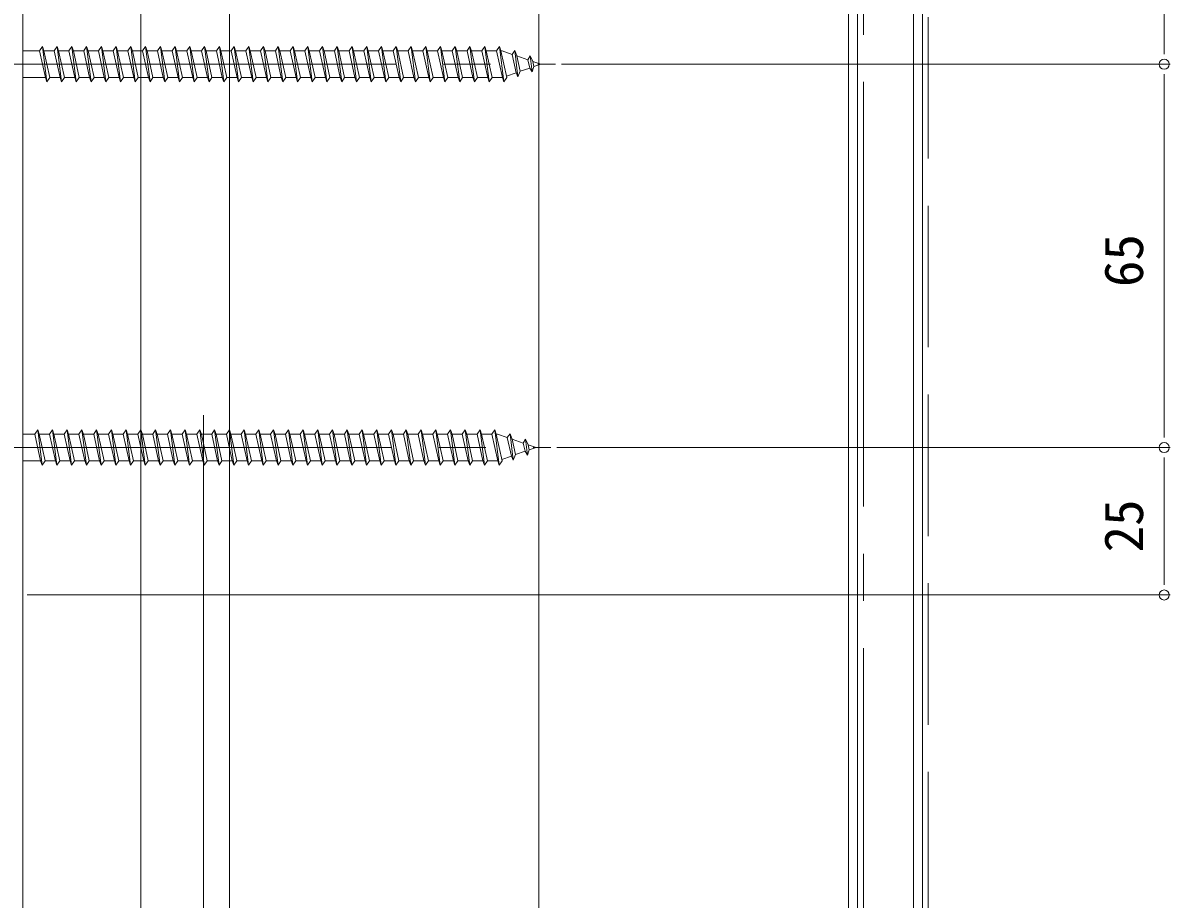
# Model space of a CAD drawing. Units: millimetres, scale not verified. Extents: x -990 to 990, y -1598 to 1604.
# Drawn here: x 91.3 to 285.8, y 608.9 to 757.5 of the extents above; entities that cross this region are included whole.
import ezdxf
from ezdxf.enums import TextEntityAlignment as Align

# ---------------------------------------------------------------- set-up
doc = ezdxf.new("R2010")
doc.units = ezdxf.units.MM
doc.header["$LTSCALE"] = 8
doc.linetypes.add('CHAIN2', pattern=[12, 9, -1, 1, -1])
doc.linetypes.add('DASHED3', pattern=[4, 3, -1])
for name, color, linetype, lineweight in [('0-2_YKK_ZWAK', 2, 'Continuous', 9), ('0-3_YKK_11', 4, 'Continuous', 9), ('0-5_YKK_13', 6, 'Continuous', 9), ('0-6_YKK_D', 3, 'Continuous', 9)]:
    doc.layers.add(name, color=color, linetype=linetype, lineweight=lineweight)
doc.styles.add('ＭＳ ゴシック', font='')
doc.styles.get('ＭＳ ゴシック').set_extended_font_data('MS Gothic')

msp = doc.modelspace()

# ---------------------------------------------------------------- linework, layer by layer
at = {"layer": '0-2_YKK_ZWAK'}
msp.add_line((178.777, 286.477), (178.777, 1264.277), dxfattribs=at)
at = {"layer": '0-3_YKK_11'}
for p, q in [((91.276, 752.727), (94.076, 752.727)), ((94.576, 753.477), (95.326, 747.477)), ((94.826, 752.727), (95.826, 748.227)), ((94.826, 752.727), (96.576, 752.727)), ((96.576, 752.727), (97.076, 753.477)), ((96.576, 752.727), (97.576, 748.227)), ((97.076, 753.477), (97.826, 747.477)), ((97.076, 753.477), (97.326, 752.727)), ((97.326, 752.727), (98.326, 748.227)), ((97.326, 752.727), (99.076, 752.727)), ((99.576, 753.477), (100.326, 747.477)), ((99.826, 752.727), (101.576, 752.727)), ((99.826, 752.727), (100.826, 748.227)), ((102.076, 753.477), (102.826, 747.477)), ((102.326, 752.727), (104.076, 752.727)), ((102.326, 752.727), (103.326, 748.227)), ((104.576, 753.477), (105.326, 747.477)), ((104.826, 752.727), (106.576, 752.727)), ((104.826, 752.727), (105.826, 748.227)), ((107.076, 753.477), (107.826, 747.477)), ((107.326, 752.727), (109.076, 752.727)), ((107.326, 752.727), (108.326, 748.227)), ((109.576, 753.477), (110.326, 747.477)), ((109.826, 752.727), (111.576, 752.727)), ((109.826, 752.727), (110.826, 748.227)), ((112.076, 753.477), (112.826, 747.477)), ((112.326, 752.727), (114.076, 752.727)), ((112.326, 752.727), (113.326, 748.227)), ((114.576, 753.477), (115.326, 747.477)), ((114.826, 752.727), (116.576, 752.727)), ((114.826, 752.727), (115.826, 748.227)), ((117.076, 753.477), (117.826, 747.477)), ((117.326, 752.727), (119.076, 752.727)), ((117.326, 752.727), (118.326, 748.227)), ((119.576, 753.477), (120.326, 747.477)), ((119.826, 752.727), (121.576, 752.727)), ((119.826, 752.727), (120.826, 748.227)), ((122.076, 753.477), (122.826, 747.477)), ((122.326, 752.727), (124.076, 752.727)), ((122.326, 752.727), (123.326, 748.227)), ((124.576, 753.477), (125.326, 747.477)), ((124.826, 752.727), (126.576, 752.727)), ((124.826, 752.727), (125.826, 748.227)), ((127.076, 753.477), (127.826, 747.477)), ((127.326, 752.727), (129.076, 752.727)), ((127.326, 752.727), (128.326, 748.227)), ((129.576, 753.477), (130.326, 747.477)), ((129.826, 752.727), (130.826, 748.227)), ((132.076, 753.477), (132.826, 747.477)), ((132.326, 752.727), (134.076, 752.727)), ((132.326, 752.727), (133.326, 748.227)), ((134.576, 753.477), (135.326, 747.477)), ((134.826, 752.727), (135.826, 748.227)), ((137.076, 753.477), (137.826, 747.477)), ((137.326, 752.727), (139.076, 752.727)), ((137.326, 752.727), (138.326, 748.227)), ((139.576, 753.477), (140.326, 747.477)), ((139.826, 752.727), (140.826, 748.227)), ((142.076, 753.477), (142.826, 747.477)), ((142.326, 752.727), (144.076, 752.727)), ((142.326, 752.727), (143.326, 748.227)), ((144.576, 753.477), (145.326, 747.477)), ((144.826, 752.727), (145.826, 748.227)), ((147.076, 753.477), (147.826, 747.477)), ((147.326, 752.727), (149.076, 752.727)), ((147.326, 752.727), (148.326, 748.227)), ((149.576, 753.477), (150.326, 747.477)), ((149.826, 752.727), (150.826, 748.227)), ((152.076, 753.477), (152.826, 747.477)), ((152.326, 752.727), (154.076, 752.727)), ((152.326, 752.727), (153.326, 748.227)), ((154.576, 753.477), (155.326, 747.477)), ((154.826, 752.727), (155.826, 748.227)), ((157.076, 753.477), (157.826, 747.477)), ((157.326, 752.727), (159.076, 752.727)), ((157.326, 752.727), (158.326, 748.227)), ((159.576, 753.477), (160.326, 747.477)), ((159.826, 752.727), (160.826, 748.227)), ((162.076, 753.477), (162.826, 747.477)), ((162.326, 752.727), (164.076, 752.727)), ((162.326, 752.727), (163.326, 748.227)), ((164.576, 753.477), (165.326, 747.477)), ((164.826, 752.727), (166.576, 752.727)), ((164.826, 752.727), (165.826, 748.227)), ((167.076, 753.477), (167.826, 747.477)), ((167.326, 752.727), (168.326, 748.227)), ((167.326, 752.727), (169.076, 752.727)), ((169.576, 753.477), (170.326, 747.477)), ((169.826, 752.727), (170.826, 748.227)), ((169.826, 752.727), (171.576, 752.727)), ((172.076, 753.477), (172.826, 747.477)), ((172.326, 752.727), (172.541, 752.727)), ((172.326, 752.727), (173.326, 748.227)), ((172.541, 752.727), (174.203, 752.155)), ((174.662, 752.79), (174.203, 752.155)), ((174.662, 752.79), (175.015, 751.875)), ((174.662, 752.79), (175.216, 748.355)), ((174.203, 752.155), (174.896, 749.037)), ((175.015, 751.875), (176.91, 751.223)), ((175.015, 751.875), (175.592, 749.277)), ((177.274, 751.89), (176.91, 751.223)), ((176.91, 751.223), (177.218, 749.837)), ((177.274, 751.89), (177.722, 750.943)), ((177.274, 751.89), (177.613, 749.18)), ((177.722, 750.943), (179.076, 750.477)), ((177.722, 750.943), (177.915, 750.077)), ((174.896, 749.037), (173.27, 748.478)), ((175.216, 748.355), (174.896, 749.037)), ((175.216, 748.355), (175.592, 749.277)), ((177.218, 749.837), (175.592, 749.277)), ((177.613, 749.18), (177.218, 749.837)), ((177.613, 749.18), (177.915, 750.077)), ((179.076, 750.477), (177.915, 750.077)), ((95.076, 748.227), (91.276, 748.227)), ((97.576, 748.227), (95.826, 748.227)), ((97.576, 748.227), (97.826, 747.477)), ((97.826, 747.477), (98.326, 748.227)), ((100.076, 748.227), (98.326, 748.227)), ((102.576, 748.227), (100.826, 748.227)), ((105.076, 748.227), (103.326, 748.227)), ((107.576, 748.227), (105.826, 748.227)), ((110.076, 748.227), (108.326, 748.227)), ((112.576, 748.227), (110.826, 748.227)), ((115.076, 748.227), (113.326, 748.227)), ((117.576, 748.227), (115.826, 748.227)), ((120.076, 748.227), (118.326, 748.227)), ((122.576, 748.227), (120.826, 748.227)), ((125.076, 748.227), (123.326, 748.227)), ((127.576, 748.227), (125.826, 748.227)), ((130.076, 748.227), (128.326, 748.227)), ((132.576, 748.227), (130.826, 748.227)), ((135.076, 748.227), (133.326, 748.227)), ((137.576, 748.227), (135.826, 748.227)), ((140.076, 748.227), (138.326, 748.227)), ((142.576, 748.227), (140.826, 748.227)), ((145.076, 748.227), (143.326, 748.227)), ((147.576, 748.227), (145.826, 748.227)), ((150.076, 748.227), (148.326, 748.227)), ((152.576, 748.227), (150.826, 748.227)), ((155.076, 748.227), (153.326, 748.227)), ((157.576, 748.227), (155.826, 748.227)), ((160.076, 748.227), (158.326, 748.227)), ((162.576, 748.227), (160.826, 748.227)), ((165.076, 748.227), (163.326, 748.227)), ((167.576, 748.227), (165.826, 748.227)), ((170.076, 748.227), (168.326, 748.227)), ((172.541, 748.227), (170.826, 748.227)), ((172.573, 748.238), (172.541, 748.227)), ((91.276, 687.727), (93.276, 687.727)), ((93.776, 688.477), (94.526, 682.477)), ((94.026, 687.727), (95.026, 683.227)), ((94.026, 687.727), (95.776, 687.727)), ((95.776, 687.727), (96.276, 688.477)), ((95.776, 687.727), (96.776, 683.227)), ((96.276, 688.477), (97.026, 682.477)), ((96.276, 688.477), (96.526, 687.727)), ((96.526, 687.727), (97.526, 683.227)), ((96.526, 687.727), (98.276, 687.727)), ((98.776, 688.477), (99.526, 682.477)), ((99.026, 687.727), (100.776, 687.727)), ((99.026, 687.727), (100.026, 683.227)), ((101.276, 688.477), (102.026, 682.477)), ((101.526, 687.727), (103.276, 687.727)), ((101.526, 687.727), (102.526, 683.227)), ((103.776, 688.477), (104.526, 682.477)), ((104.026, 687.727), (105.776, 687.727)), ((104.026, 687.727), (105.026, 683.227)), ((106.276, 688.477), (107.026, 682.477)), ((106.526, 687.727), (108.276, 687.727)), ((106.526, 687.727), (107.526, 683.227)), ((108.776, 688.477), (109.526, 682.477)), ((109.026, 687.727), (110.776, 687.727)), ((109.026, 687.727), (110.026, 683.227)), ((111.276, 688.477), (112.026, 682.477)), ((111.526, 687.727), (113.276, 687.727)), ((111.526, 687.727), (112.526, 683.227)), ((113.776, 688.477), (114.526, 682.477)), ((114.026, 687.727), (115.776, 687.727)), ((114.026, 687.727), (115.026, 683.227)), ((116.276, 688.477), (117.026, 682.477)), ((116.526, 687.727), (118.276, 687.727)), ((116.526, 687.727), (117.526, 683.227)), ((118.776, 688.477), (119.526, 682.477)), ((119.026, 687.727), (120.776, 687.727)), ((119.026, 687.727), (120.026, 683.227)), ((121.276, 688.477), (122.026, 682.477)), ((121.526, 687.727), (123.276, 687.727)), ((121.526, 687.727), (122.526, 683.227)), ((123.776, 688.477), (124.526, 682.477)), ((124.026, 687.727), (125.776, 687.727)), ((124.026, 687.727), (125.026, 683.227)), ((126.276, 688.477), (127.026, 682.477)), ((126.526, 687.727), (128.276, 687.727)), ((126.526, 687.727), (127.526, 683.227)), ((128.776, 688.477), (129.526, 682.477)), ((129.026, 687.727), (130.026, 683.227)), ((131.276, 688.477), (132.026, 682.477)), ((131.526, 687.727), (133.276, 687.727)), ((131.526, 687.727), (132.526, 683.227)), ((133.776, 688.477), (134.526, 682.477)), ((134.026, 687.727), (135.026, 683.227)), ((136.276, 688.477), (137.026, 682.477)), ((136.526, 687.727), (138.276, 687.727)), ((136.526, 687.727), (137.526, 683.227)), ((138.776, 688.477), (139.526, 682.477)), ((139.026, 687.727), (140.026, 683.227)), ((141.276, 688.477), (142.026, 682.477)), ((141.526, 687.727), (143.276, 687.727)), ((141.526, 687.727), (142.526, 683.227)), ((143.776, 688.477), (144.526, 682.477)), ((144.026, 687.727), (145.026, 683.227)), ((146.276, 688.477), (147.026, 682.477)), ((146.526, 687.727), (148.276, 687.727)), ((146.526, 687.727), (147.526, 683.227)), ((148.776, 688.477), (149.526, 682.477)), ((149.026, 687.727), (150.026, 683.227)), ((151.276, 688.477), (152.026, 682.477)), ((151.526, 687.727), (153.276, 687.727)), ((151.526, 687.727), (152.526, 683.227)), ((153.776, 688.477), (154.526, 682.477)), ((154.026, 687.727), (155.026, 683.227)), ((156.276, 688.477), (157.026, 682.477)), ((156.526, 687.727), (158.276, 687.727)), ((156.526, 687.727), (157.526, 683.227)), ((158.776, 688.477), (159.526, 682.477)), ((159.026, 687.727), (160.026, 683.227)), ((161.276, 688.477), (162.026, 682.477)), ((161.526, 687.727), (163.276, 687.727)), ((161.526, 687.727), (162.526, 683.227)), ((163.776, 688.477), (164.526, 682.477)), ((164.026, 687.727), (165.776, 687.727)), ((164.026, 687.727), (165.026, 683.227)), ((166.276, 688.477), (167.026, 682.477)), ((166.526, 687.727), (167.526, 683.227)), ((166.526, 687.727), (168.276, 687.727)), ((168.776, 688.477), (169.526, 682.477)), ((169.026, 687.727), (170.026, 683.227)), ((169.026, 687.727), (170.776, 687.727)), ((171.276, 688.477), (172.026, 682.477)), ((171.526, 687.727), (171.741, 687.727)), ((171.526, 687.727), (172.526, 683.227)), ((171.741, 687.727), (173.403, 687.155)), ((173.862, 687.79), (173.403, 687.155)), ((173.403, 687.155), (174.096, 684.037)), ((173.862, 687.79), (174.215, 686.875)), ((173.862, 687.79), (174.416, 683.355)), ((174.215, 686.875), (176.11, 686.223)), ((174.215, 686.875), (174.792, 684.277)), ((176.474, 686.89), (176.11, 686.223)), ((176.474, 686.89), (176.922, 685.943)), ((176.474, 686.89), (176.813, 684.18)), ((176.418, 684.837), (174.792, 684.277)), ((176.11, 686.223), (176.418, 684.837)), ((176.813, 684.18), (176.418, 684.837)), ((176.813, 684.18), (177.115, 685.077)), ((176.922, 685.943), (178.276, 685.477)), ((176.922, 685.943), (177.115, 685.077)), ((178.276, 685.477), (177.115, 685.077)), ((94.276, 683.227), (91.276, 683.227)), ((96.776, 683.227), (95.026, 683.227)), ((96.776, 683.227), (97.026, 682.477)), ((97.026, 682.477), (97.526, 683.227)), ((99.276, 683.227), (97.526, 683.227)), ((101.776, 683.227), (100.026, 683.227)), ((104.276, 683.227), (102.526, 683.227)), ((106.776, 683.227), (105.026, 683.227)), ((109.276, 683.227), (107.526, 683.227)), ((111.776, 683.227), (110.026, 683.227)), ((114.276, 683.227), (112.526, 683.227)), ((116.776, 683.227), (115.026, 683.227)), ((119.276, 683.227), (117.526, 683.227)), ((121.776, 683.227), (120.026, 683.227)), ((124.276, 683.227), (122.526, 683.227)), ((126.776, 683.227), (125.026, 683.227)), ((129.276, 683.227), (127.526, 683.227)), ((131.776, 683.227), (130.026, 683.227)), ((134.276, 683.227), (132.526, 683.227)), ((136.776, 683.227), (135.026, 683.227)), ((139.276, 683.227), (137.526, 683.227)), ((141.776, 683.227), (140.026, 683.227)), ((144.276, 683.227), (142.526, 683.227)), ((146.776, 683.227), (145.026, 683.227)), ((149.276, 683.227), (147.526, 683.227)), ((151.776, 683.227), (150.026, 683.227)), ((154.276, 683.227), (152.526, 683.227)), ((156.776, 683.227), (155.026, 683.227)), ((159.276, 683.227), (157.526, 683.227)), ((161.776, 683.227), (160.026, 683.227)), ((164.276, 683.227), (162.526, 683.227)), ((166.776, 683.227), (165.026, 683.227)), ((169.276, 683.227), (167.526, 683.227)), ((171.741, 683.227), (170.026, 683.227)), ((171.773, 683.238), (171.741, 683.227)), ((174.096, 684.037), (172.47, 683.478)), ((174.416, 683.355), (174.096, 684.037)), ((174.416, 683.355), (174.792, 684.277))]:
    msp.add_line(p, q, dxfattribs=at)
at = {"layer": '0-3_YKK_11', "linetype": 'CHAIN2'}
for p, q in [((82.576, 750.477), (181.576, 750.477)), ((81.776, 685.477), (180.776, 685.477))]:
    msp.add_line(p, q, dxfattribs=at)
at = {"layer": '0-3_YKK_11'}
for points in [[(94.076, 752.727), (94.576, 753.477), (94.826, 752.727)], [(94.076, 752.727), (95.076, 748.227), (95.326, 747.477), (95.826, 748.227)], [(99.076, 752.727), (99.576, 753.477), (99.826, 752.727)], [(99.076, 752.727), (100.076, 748.227), (100.326, 747.477), (100.826, 748.227)], [(101.576, 752.727), (102.076, 753.477), (102.326, 752.727)], [(101.576, 752.727), (102.576, 748.227), (102.826, 747.477), (103.326, 748.227)], [(104.076, 752.727), (104.576, 753.477), (104.826, 752.727)], [(104.076, 752.727), (105.076, 748.227), (105.326, 747.477), (105.826, 748.227)], [(106.576, 752.727), (107.076, 753.477), (107.326, 752.727)], [(106.576, 752.727), (107.576, 748.227), (107.826, 747.477), (108.326, 748.227)], [(109.076, 752.727), (109.576, 753.477), (109.826, 752.727)], [(109.076, 752.727), (110.076, 748.227), (110.326, 747.477), (110.826, 748.227)], [(111.576, 752.727), (112.076, 753.477), (112.326, 752.727)], [(111.576, 752.727), (112.576, 748.227), (112.826, 747.477), (113.326, 748.227)], [(114.076, 752.727), (114.576, 753.477), (114.826, 752.727)], [(114.076, 752.727), (115.076, 748.227), (115.326, 747.477), (115.826, 748.227)], [(116.576, 752.727), (117.076, 753.477), (117.326, 752.727)], [(116.576, 752.727), (117.576, 748.227), (117.826, 747.477), (118.326, 748.227)], [(119.076, 752.727), (119.576, 753.477), (119.826, 752.727)], [(119.076, 752.727), (120.076, 748.227), (120.326, 747.477), (120.826, 748.227)], [(121.576, 752.727), (122.076, 753.477), (122.326, 752.727)], [(121.576, 752.727), (122.576, 748.227), (122.826, 747.477), (123.326, 748.227)], [(124.076, 752.727), (124.576, 753.477), (124.826, 752.727)], [(124.076, 752.727), (125.076, 748.227), (125.326, 747.477), (125.826, 748.227)], [(126.576, 752.727), (127.076, 753.477), (127.326, 752.727)], [(126.576, 752.727), (127.576, 748.227), (127.826, 747.477), (128.326, 748.227)], [(129.076, 752.727), (129.576, 753.477), (129.826, 752.727)], [(129.076, 752.727), (130.076, 748.227), (130.326, 747.477), (130.826, 748.227)], [(129.826, 752.727), (131.576, 752.727), (132.076, 753.477), (132.326, 752.727)], [(131.576, 752.727), (132.576, 748.227), (132.826, 747.477), (133.326, 748.227)], [(134.076, 752.727), (134.576, 753.477), (134.826, 752.727)], [(134.076, 752.727), (135.076, 748.227), (135.326, 747.477), (135.826, 748.227)], [(134.826, 752.727), (136.576, 752.727), (137.076, 753.477), (137.326, 752.727)], [(136.576, 752.727), (137.576, 748.227), (137.826, 747.477), (138.326, 748.227)], [(139.076, 752.727), (139.576, 753.477), (139.826, 752.727)], [(139.076, 752.727), (140.076, 748.227), (140.326, 747.477), (140.826, 748.227)], [(139.826, 752.727), (141.576, 752.727), (142.076, 753.477), (142.326, 752.727)], [(141.576, 752.727), (142.576, 748.227), (142.826, 747.477), (143.326, 748.227)], [(144.076, 752.727), (144.576, 753.477), (144.826, 752.727)], [(144.076, 752.727), (145.076, 748.227), (145.326, 747.477), (145.826, 748.227)], [(144.826, 752.727), (146.576, 752.727), (147.076, 753.477), (147.326, 752.727)], [(146.576, 752.727), (147.576, 748.227), (147.826, 747.477), (148.326, 748.227)], [(149.076, 752.727), (149.576, 753.477), (149.826, 752.727)], [(149.076, 752.727), (150.076, 748.227), (150.326, 747.477), (150.826, 748.227)], [(149.826, 752.727), (151.576, 752.727), (152.076, 753.477), (152.326, 752.727)], [(151.576, 752.727), (152.576, 748.227), (152.826, 747.477), (153.326, 748.227)], [(154.076, 752.727), (154.576, 753.477), (154.826, 752.727)], [(154.076, 752.727), (155.076, 748.227), (155.326, 747.477), (155.826, 748.227)], [(154.826, 752.727), (156.576, 752.727), (157.076, 753.477), (157.326, 752.727)], [(156.576, 752.727), (157.576, 748.227), (157.826, 747.477), (158.326, 748.227)], [(159.076, 752.727), (159.576, 753.477), (159.826, 752.727)], [(159.076, 752.727), (160.076, 748.227), (160.326, 747.477), (160.826, 748.227)], [(159.826, 752.727), (161.576, 752.727), (162.076, 753.477), (162.326, 752.727)], [(161.576, 752.727), (162.576, 748.227), (162.826, 747.477), (163.326, 748.227)], [(164.076, 752.727), (164.576, 753.477), (164.826, 752.727)], [(164.076, 752.727), (165.076, 748.227), (165.326, 747.477), (165.826, 748.227)], [(166.576, 752.727), (167.076, 753.477), (167.326, 752.727)], [(166.576, 752.727), (167.576, 748.227), (167.826, 747.477), (168.326, 748.227)], [(169.076, 752.727), (169.576, 753.477), (169.826, 752.727)], [(169.076, 752.727), (170.076, 748.227), (170.326, 747.477), (170.826, 748.227)], [(171.576, 752.727), (172.076, 753.477), (172.326, 752.727)], [(171.576, 752.727), (172.576, 748.227), (172.826, 747.477), (173.326, 748.227)], [(93.276, 687.727), (93.776, 688.477), (94.026, 687.727)], [(93.276, 687.727), (94.276, 683.227), (94.526, 682.477), (95.026, 683.227)], [(98.276, 687.727), (98.776, 688.477), (99.026, 687.727)], [(98.276, 687.727), (99.276, 683.227), (99.526, 682.477), (100.026, 683.227)], [(100.776, 687.727), (101.276, 688.477), (101.526, 687.727)], [(100.776, 687.727), (101.776, 683.227), (102.026, 682.477), (102.526, 683.227)], [(103.276, 687.727), (103.776, 688.477), (104.026, 687.727)], [(103.276, 687.727), (104.276, 683.227), (104.526, 682.477), (105.026, 683.227)], [(105.776, 687.727), (106.276, 688.477), (106.526, 687.727)], [(105.776, 687.727), (106.776, 683.227), (107.026, 682.477), (107.526, 683.227)], [(108.276, 687.727), (108.776, 688.477), (109.026, 687.727)], [(108.276, 687.727), (109.276, 683.227), (109.526, 682.477), (110.026, 683.227)], [(110.776, 687.727), (111.276, 688.477), (111.526, 687.727)], [(110.776, 687.727), (111.776, 683.227), (112.026, 682.477), (112.526, 683.227)], [(113.276, 687.727), (113.776, 688.477), (114.026, 687.727)], [(113.276, 687.727), (114.276, 683.227), (114.526, 682.477), (115.026, 683.227)], [(115.776, 687.727), (116.276, 688.477), (116.526, 687.727)], [(115.776, 687.727), (116.776, 683.227), (117.026, 682.477), (117.526, 683.227)], [(118.276, 687.727), (118.776, 688.477), (119.026, 687.727)], [(118.276, 687.727), (119.276, 683.227), (119.526, 682.477), (120.026, 683.227)], [(120.776, 687.727), (121.276, 688.477), (121.526, 687.727)], [(120.776, 687.727), (121.776, 683.227), (122.026, 682.477), (122.526, 683.227)], [(123.276, 687.727), (123.776, 688.477), (124.026, 687.727)], [(123.276, 687.727), (124.276, 683.227), (124.526, 682.477), (125.026, 683.227)], [(125.776, 687.727), (126.276, 688.477), (126.526, 687.727)], [(125.776, 687.727), (126.776, 683.227), (127.026, 682.477), (127.526, 683.227)], [(128.276, 687.727), (128.776, 688.477), (129.026, 687.727)], [(128.276, 687.727), (129.276, 683.227), (129.526, 682.477), (130.026, 683.227)], [(129.026, 687.727), (130.776, 687.727), (131.276, 688.477), (131.526, 687.727)], [(130.776, 687.727), (131.776, 683.227), (132.026, 682.477), (132.526, 683.227)], [(133.276, 687.727), (133.776, 688.477), (134.026, 687.727)], [(133.276, 687.727), (134.276, 683.227), (134.526, 682.477), (135.026, 683.227)], [(134.026, 687.727), (135.776, 687.727), (136.276, 688.477), (136.526, 687.727)], [(135.776, 687.727), (136.776, 683.227), (137.026, 682.477), (137.526, 683.227)], [(138.276, 687.727), (138.776, 688.477), (139.026, 687.727)], [(138.276, 687.727), (139.276, 683.227), (139.526, 682.477), (140.026, 683.227)], [(139.026, 687.727), (140.776, 687.727), (141.276, 688.477), (141.526, 687.727)], [(140.776, 687.727), (141.776, 683.227), (142.026, 682.477), (142.526, 683.227)], [(143.276, 687.727), (143.776, 688.477), (144.026, 687.727)], [(143.276, 687.727), (144.276, 683.227), (144.526, 682.477), (145.026, 683.227)], [(144.026, 687.727), (145.776, 687.727), (146.276, 688.477), (146.526, 687.727)], [(145.776, 687.727), (146.776, 683.227), (147.026, 682.477), (147.526, 683.227)], [(148.276, 687.727), (148.776, 688.477), (149.026, 687.727)], [(148.276, 687.727), (149.276, 683.227), (149.526, 682.477), (150.026, 683.227)], [(149.026, 687.727), (150.776, 687.727), (151.276, 688.477), (151.526, 687.727)], [(150.776, 687.727), (151.776, 683.227), (152.026, 682.477), (152.526, 683.227)], [(153.276, 687.727), (153.776, 688.477), (154.026, 687.727)], [(153.276, 687.727), (154.276, 683.227), (154.526, 682.477), (155.026, 683.227)], [(154.026, 687.727), (155.776, 687.727), (156.276, 688.477), (156.526, 687.727)], [(155.776, 687.727), (156.776, 683.227), (157.026, 682.477), (157.526, 683.227)], [(158.276, 687.727), (158.776, 688.477), (159.026, 687.727)], [(158.276, 687.727), (159.276, 683.227), (159.526, 682.477), (160.026, 683.227)], [(159.026, 687.727), (160.776, 687.727), (161.276, 688.477), (161.526, 687.727)], [(160.776, 687.727), (161.776, 683.227), (162.026, 682.477), (162.526, 683.227)], [(163.276, 687.727), (163.776, 688.477), (164.026, 687.727)], [(163.276, 687.727), (164.276, 683.227), (164.526, 682.477), (165.026, 683.227)], [(165.776, 687.727), (166.276, 688.477), (166.526, 687.727)], [(165.776, 687.727), (166.776, 683.227), (167.026, 682.477), (167.526, 683.227)], [(168.276, 687.727), (168.776, 688.477), (169.026, 687.727)], [(168.276, 687.727), (169.276, 683.227), (169.526, 682.477), (170.026, 683.227)], [(170.776, 687.727), (171.276, 688.477), (171.526, 687.727)], [(170.776, 687.727), (171.776, 683.227), (172.026, 682.477), (172.526, 683.227)]]:
    msp.add_lwpolyline(points, dxfattribs=at)
at = {"layer": '0-5_YKK_13'}
for p, q in [((284.777, 777.077), (284.777, 753.877)), ((284.777, 752.177), (284.777, 753.877)), ((182.576, 750.477), (285.777, 750.477)), ((182.576, 750.477), (285.777, 750.477)), ((284.777, 748.777), (284.777, 747.077)), ((284.777, 747.077), (284.777, 688.877)), ((284.777, 687.177), (284.777, 688.877)), ((181.776, 685.477), (285.777, 685.477)), ((181.776, 685.477), (285.777, 685.477)), ((284.777, 683.777), (284.777, 682.077)), ((284.777, 682.077), (284.777, 663.877)), ((284.777, 662.177), (284.777, 663.877)), ((91.976, 660.477), (285.777, 660.477))]:
    msp.add_line(p, q, dxfattribs=at)
for centre, start, end in [((284.777, 750.477), 90, 270), ((284.777, 750.477), 90, 270), ((284.777, 750.477), 270, 90), ((284.777, 750.477), 270, 90), ((284.777, 685.477), 90, 270), ((284.777, 685.477), 90, 270), ((284.777, 685.477), 270, 90), ((284.777, 685.477), 270, 90), ((284.777, 660.477), 90, 270), ((284.777, 660.477), 270, 90)]:
    msp.add_arc(centre, 0.85, start, end, dxfattribs=at)
at = {"layer": '0-6_YKK_D'}
for p, q in [((91.277, 570.977), (91.277, 1264.277)), ((111.277, 570.977), (111.277, 1264.277)), ((126.277, 570.977), (126.277, 1113.147)), ((126.277, 865.977), (126.277, 282.977)), ((231.277, 286.477), (231.277, 843.477)), ((231.277, 286.477), (231.277, 843.477)), ((232.777, 843.477), (232.777, 286.477)), ((242.277, 843.477), (242.277, 286.477)), ((243.777, 286.477), (243.777, 843.477))]:
    msp.add_line(p, q, dxfattribs=at)
at = {"layer": '0-6_YKK_D', "linetype": 'CHAIN2'}
msp.add_line((233.777, 843.477), (233.777, 286.477), dxfattribs=at)
at = {"layer": '0-6_YKK_D', "linetype": 'DASHED3'}
msp.add_line((244.777, 286.477), (244.777, 843.477), dxfattribs=at)
at = {"layer": '0-6_YKK_D'}
for points in [[(126.277, 570.977), (111.277, 570.977), (111.277, 1113.147)], [(8.144, 514.108), (117.864, 568.968), (121.882, 570.977), (121.882, 690.977)]]:
    msp.add_lwpolyline(points, dxfattribs=at)

# ---------------------------------------------------------------- texts
at = {"layer": '0-5_YKK_13', "style": 'ＭＳ ゴシック'}
for s, p in [('65', (283.177, 712.697)), ('25', (283.177, 667.697))]:
    msp.add_text(s, height=6.598, rotation=90, dxfattribs=at).set_placement(p, align=Align.BOTTOM_LEFT)

doc.saveas('drawing.dxf')
